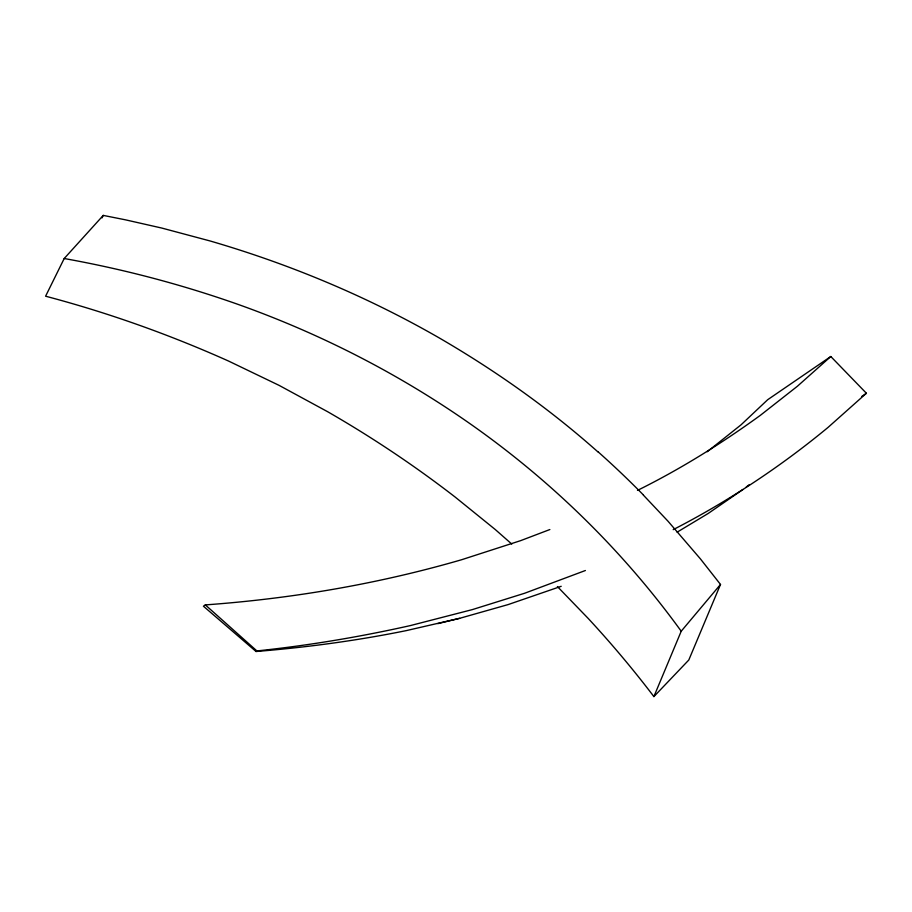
<?xml version="1.0" encoding="UTF-8"?>
<svg xmlns="http://www.w3.org/2000/svg" width="912" height="912" viewBox="0 0 912 912"><rect width="100%" height="100%" fill="white"/><g stroke="black" fill="none" stroke-linecap="round" stroke-linejoin="round"><path stroke-width="1.37" d="M643.393 495.136L668.029 521.231L700.405 558.874L720.503 584.455L681.218 631.218L653.893 696.597A1050.932 962.297 17.6 0 0 588.217 618.45L557.392 586.553M720.503 584.455L688.799 660.014L653.893 696.597M102.03 217.877L103.25 215.403L125.4 219.815L161.732 228.046L209.92 240.916C289.264 263.99 366.008 295.99 437.737 337.064L439.812 338.261C495.934 370.922 549.206 408.599 597.759 451.759M103.25 215.403L64.205 258.518L45.6 296.206C108.243 312.748 169.45 334.59 228.581 361.061L279.049 385.343L327.613 411.7A1056.712 967.598 17.6 0 1 455.099 497.017L495.216 529.484L511.769 544.054M707.21 451.748L741.068 424.81L767.71 399.695L830.798 356.512L866.4 393.254L828.13 427.34C780.353 466.853 728.312 501.269 673.193 529.655M830.798 356.512L797.373 386.266L760.403 415.302C721.472 443.528 680.591 469.053 637.477 490.394M746.244 487.008L749.413 484.568M742.904 489.505L708.202 513.456L677.103 532.186M549.856 529.541L520.638 540.645L461.632 559.729C378.127 583.965 292.011 598.625 205.325 604.907L203.422 606.206L256.044 651.499C306.489 647.395 356.74 640.703 406.342 630.602L459.637 618.325L508.052 604.61L561.199 586.302M256.044 651.499L256.899 650.929C308.541 645.491 359.818 636.929 410.491 625.552L472.393 609.592L524.651 593.245L585.39 570.513M861.772 396.424L866.4 393.254M437.863 623.637L459.637 618.325M64.205 258.518C123.496 269.165 181.887 284.533 238.67 304.608L241.783 305.725C322.004 334.636 398.441 373.829 468.426 422.587L470.432 423.989C551.475 480.863 623.147 550.996 681.218 631.218M205.325 604.907L256.899 650.929M597.873 451.634A977.846 943.282 -35.1 0 1 643.473 495.045"/></g></svg>
